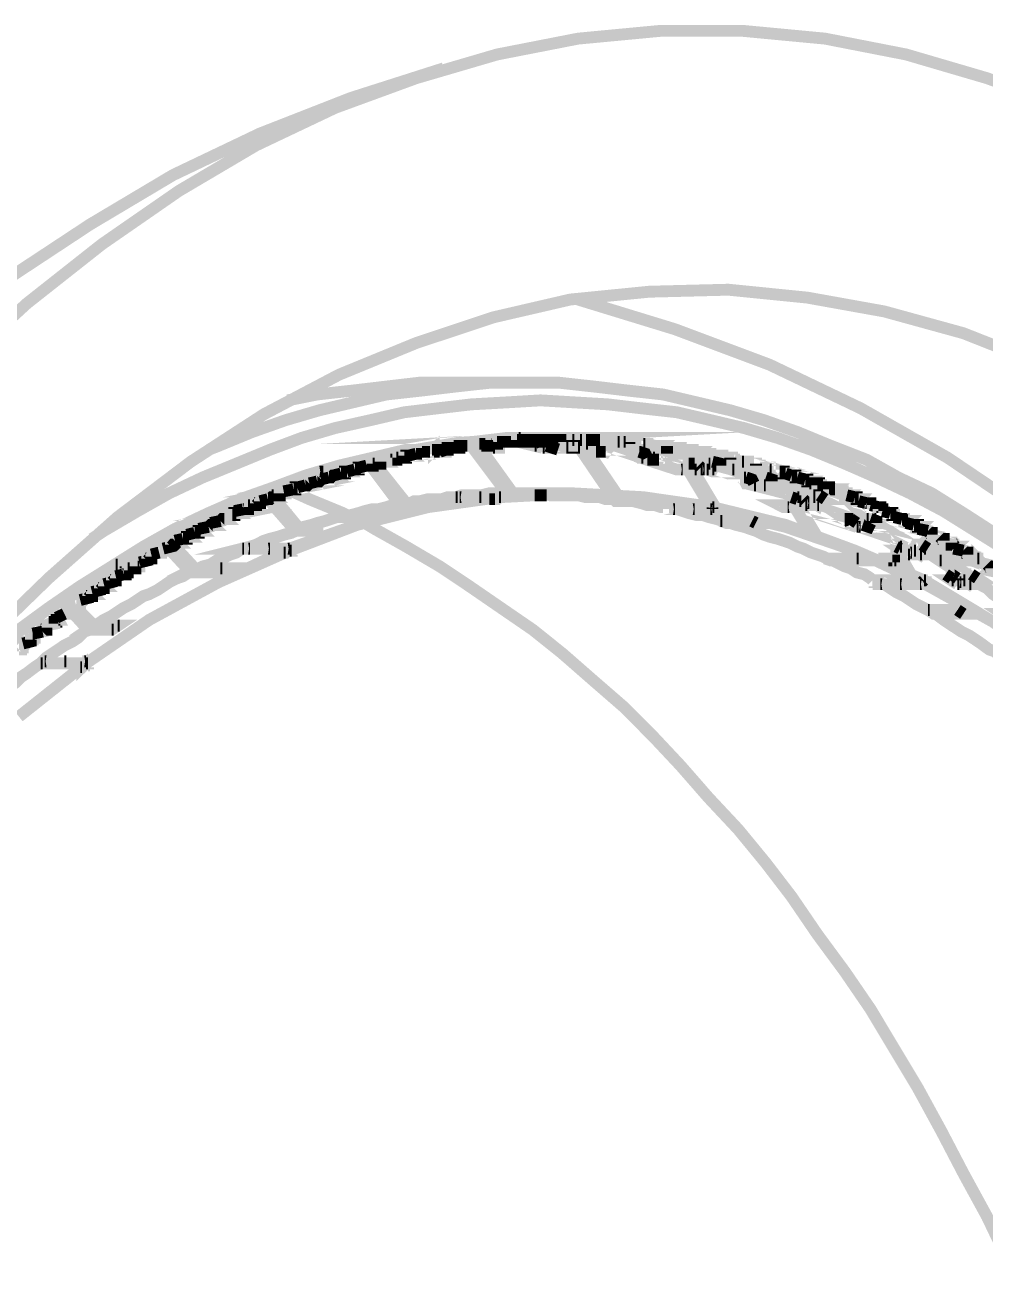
# Model space of a CAD drawing. Extents: x 0.1 to 11.6, y 0.3 to 16.2.
# Drawn here: x 5.265 to 6.075, y 7.002 to 8.05 of the extents above; entities that cross this region are included whole.
import ezdxf

# ---------------------------------------------------------------- set-up
doc = ezdxf.new("R2010")
doc.units = 0
doc.header["$MEASUREMENT"] = 0

msp = doc.modelspace()

# ---------------------------------------------------------------- linework, layer by layer
at = {"color": 0, "const_width": 0.01}
for points in [[(6.52669, 7.69667), (6.46669, 7.75836), (6.405, 7.81332), (6.34169, 7.86501), (6.27832, 7.90831), (6.21164, 7.94667), (6.14501, 7.97999), (6.07667, 8.00499), (6.00836, 8.02501), (5.94, 8.03836), (5.87001, 8.04497), (5.80165, 8.04497), (5.73167, 8.03836), (5.66336, 8.02501), (5.595, 8.00499), (5.52669, 7.97999), (5.46001, 7.94835), (5.39501, 7.91), (5.33003, 7.86501), (5.26665, 7.815), (5.20503, 7.75836)], [(5.61833, 8.01335), (5.53999, 7.98833), (5.46332, 7.95833), (5.38997, 7.92333), (5.31999, 7.88167), (5.25168, 7.83664), (5.18832, 7.785), (5.12831, 7.72999), (5.07335, 7.66997), (5.02165, 7.60667), (4.97499, 7.53999), (4.935, 7.46832), (4.89833, 7.39501)], [(6.53668, 7.41667), (6.48167, 7.48335), (6.42665, 7.54497), (6.36833, 7.60167), (6.30832, 7.65169), (6.24669, 7.69499), (6.185, 7.73335), (6.12001, 7.76497), (6.05664, 7.78999), (5.99001, 7.80832), (5.92503, 7.81999), (5.85835, 7.82667), (5.79167, 7.82497), (5.72499, 7.81836), (5.66, 7.80333), (5.595, 7.78168), (5.53, 7.75499), (5.46669, 7.72168), (5.405, 7.68164), (5.34332, 7.63499), (5.285, 7.58333), (5.22667, 7.52669)], [(6.51833, 7.10167), (6.48503, 7.18001), (6.44835, 7.25667), (6.405, 7.33003), (6.35667, 7.40001), (6.30165, 7.465), (6.24333, 7.52669), (6.18164, 7.58501), (6.11501, 7.63667), (6.04335, 7.685), (5.97, 7.72667), (5.89333, 7.76335), (5.81332, 7.79335), (5.73167, 7.81836)], [(6.08501, 7.62001), (6.05664, 7.63835), (6.03, 7.655), (6.00168, 7.66835), (5.97499, 7.68332), (5.94499, 7.69499), (5.91667, 7.70665), (5.88835, 7.71669), (5.86003, 7.72499), (5.83165, 7.73167), (5.80333, 7.73833), (5.77333, 7.74164), (5.74501, 7.74501), (5.715, 7.74832), (5.68668, 7.74832), (5.65831, 7.74832), (5.62831, 7.74501), (5.59999, 7.74164), (5.56999, 7.73833), (5.54167, 7.73167), (5.51335, 7.72499), (5.48503, 7.71669), (5.45665, 7.70665), (5.42833, 7.69499), (5.41997, 7.69168)], [(5.68668, 7.74832), (5.62831, 7.74832), (5.59831, 7.74832), (5.56999, 7.74501), (5.54167, 7.74164), (5.51167, 7.73833), (5.48665, 7.73335)], [(6.09332, 7.60667), (6.06668, 7.62332), (6.03999, 7.63997), (6.01167, 7.655), (5.98335, 7.66835), (5.95665, 7.68001), (5.92833, 7.69168), (5.90001, 7.70167), (5.87169, 7.71001), (5.84332, 7.71669), (5.815, 7.72331), (5.785, 7.72667), (5.75667, 7.72999), (5.72835, 7.73167), (5.69997, 7.73335), (5.67165, 7.73167), (5.64165, 7.72999), (5.61333, 7.72667), (5.58501, 7.72331), (5.55664, 7.71669), (5.52669, 7.71001), (5.49832, 7.70167), (5.47168, 7.69168), (5.44336, 7.68001), (5.41499, 7.66835), (5.38667, 7.655), (5.36003, 7.63997), (5.33165, 7.62332), (5.32167, 7.61664)], [(5.74501, 7.69997), (5.72835, 7.70167), (5.69997, 7.70167), (5.67165, 7.70167), (5.64333, 7.69835), (5.61501, 7.69667), (5.58664, 7.69168), (5.55832, 7.685), (5.53, 7.67833), (5.50168, 7.66997), (5.47499, 7.66), (5.44667, 7.65001), (5.41997, 7.63835), (5.39165, 7.625), (5.36501, 7.61003), (5.33832, 7.59332), (5.31168, 7.57667), (5.285, 7.55832), (5.25999, 7.53999), (5.23335, 7.52001), (5.20833, 7.49669), (5.18332, 7.47499), (5.17665, 7.46832)], [(5.51497, 7.67333), (5.57497, 7.68832), (5.63499, 7.69835), (5.69499, 7.70167), (5.68164, 7.70167), (5.67665, 7.70167), (5.66997, 7.70167)], [(5.69997, 7.70167), (5.68668, 7.70167), (5.68164, 7.70167), (5.69499, 7.70167), (5.69499, 7.69997), (5.71332, 7.69997), (5.715, 7.69997), (5.71669, 7.69997), (5.72331, 7.69997)], [(5.68164, 7.70167), (5.68332, 7.70167)], [(5.71669, 7.69997), (5.715, 7.69997), (5.69997, 7.69997), (5.69499, 7.69997), (5.69499, 7.70167), (5.70167, 7.70167), (5.70665, 7.70167), (5.71332, 7.70167), (5.71832, 7.70167), (5.72499, 7.69997), (5.72999, 7.69997)], [(5.71669, 7.69997), (5.715, 7.69997), (5.71332, 7.69997), (5.69499, 7.69997), (5.63499, 7.69667), (5.57497, 7.68832), (5.51497, 7.67333), (5.45503, 7.65169), (5.39665, 7.625), (5.34169, 7.595), (5.28331, 7.55664), (5.22835, 7.51335)], [(5.60667, 7.69), (5.60835, 7.69), (5.61003, 7.69), (5.61003, 7.69168), (5.60835, 7.69), (5.60667, 7.69), (5.59831, 7.69), (5.59999, 7.68832), (5.59831, 7.68832), (5.59668, 7.68832), (5.595, 7.68832), (5.58832, 7.68832), (5.59, 7.68668), (5.58832, 7.68668), (5.58664, 7.68668), (5.58501, 7.68668), (5.57667, 7.685), (5.57835, 7.685), (5.57667, 7.685), (5.57667, 7.68332), (5.57497, 7.68332), (5.56668, 7.68332), (5.56836, 7.68164), (5.56668, 7.68164), (5.565, 7.68164), (5.55664, 7.68001), (5.55832, 7.68001), (5.55664, 7.68001), (5.55664, 7.67833), (5.55501, 7.67833), (5.55333, 7.67833), (5.54665, 7.67833), (5.54665, 7.67665), (5.54497, 7.67665), (5.54497, 7.67503), (5.54335, 7.67503), (5.535, 7.67503), (5.53668, 7.67333), (5.535, 7.67333), (5.51497, 7.67333), (5.535, 7.67333), (5.53331, 7.67333), (5.53331, 7.67165), (5.53168, 7.67165), (5.52501, 7.67165), (5.52669, 7.66997), (5.52501, 7.66997), (5.52333, 7.66997), (5.52165, 7.66997), (5.52165, 7.66835), (5.51335, 7.66835), (5.51497, 7.66667), (5.51335, 7.66667), (5.51167, 7.66667), (5.51167, 7.66499), (5.50331, 7.66499), (5.50499, 7.66336), (5.50331, 7.66336), (5.50168, 7.66168), (5.49333, 7.66), (5.49501, 7.66), (5.49333, 7.66), (5.49164, 7.65831), (5.48335, 7.65668), (5.48503, 7.65668), (5.48335, 7.65668), (5.48335, 7.655), (5.48167, 7.655), (5.47999, 7.655), (5.47331, 7.65332), (5.47499, 7.65169), (5.47331, 7.65169), (5.47168, 7.65169), (5.47, 7.65001), (5.46164, 7.65001), (5.46332, 7.64833), (5.46164, 7.64665), (5.46001, 7.64665), (5.45167, 7.64501), (5.45335, 7.64333), (5.45167, 7.64333), (5.45167, 7.64165), (5.44997, 7.64165), (5.44168, 7.63997), (5.44336, 7.63835), (5.44168, 7.63835), (5.44, 7.63835), (5.44, 7.63667), (5.43832, 7.63667), (5.43164, 7.63499), (5.43332, 7.63336), (5.43164, 7.63336), (5.43001, 7.63336), (5.43001, 7.63167), (5.42165, 7.62999), (5.42333, 7.62831), (5.42165, 7.62831), (5.41997, 7.62831), (5.41997, 7.62668), (5.41168, 7.625), (5.41336, 7.62332), (5.41168, 7.62332), (5.41, 7.62332), (5.41, 7.62169), (5.40831, 7.62169), (5.40169, 7.62001), (5.40332, 7.61833), (5.40169, 7.61833), (5.40001, 7.61833), (5.40001, 7.61664), (5.39833, 7.61664), (5.39165, 7.61501), (5.39333, 7.61333), (5.39165, 7.61333), (5.39165, 7.61165), (5.38997, 7.61165), (5.38835, 7.61165), (5.38167, 7.61003), (5.38167, 7.60835), (5.38167, 7.60667), (5.37999, 7.60667), (5.37999, 7.60499), (5.37831, 7.60499), (5.37001, 7.60335), (5.37169, 7.60167), (5.37001, 7.59999), (5.36833, 7.59999), (5.36165, 7.59831), (5.36165, 7.595), (5.36003, 7.595), (5.36003, 7.59332), (5.35835, 7.59332), (5.35835, 7.59169)], [(5.59999, 7.69), (5.60667, 7.69)], [(5.61501, 7.69168), (5.61003, 7.69168), (5.60835, 7.69168), (5.61664, 7.69168), (5.61003, 7.69168)], [(5.61003, 7.69), (5.61501, 7.69)], [(5.64165, 7.69499), (5.64833, 7.69667), (5.63997, 7.69667), (5.64165, 7.69499), (5.67165, 7.655)], [(5.61333, 7.69168), (5.61501, 7.69168)], [(5.61501, 7.69), (5.62001, 7.69168), (5.62169, 7.69336)], [(5.61501, 7.69168), (5.61501, 7.69), (5.62001, 7.69), (5.62001, 7.69168)], [(5.61501, 7.69168), (5.61664, 7.69168)], [(5.63835, 7.69499), (5.63997, 7.69499), (5.64165, 7.69499), (5.63997, 7.69499), (5.63835, 7.69499), (5.63667, 7.69499), (5.62999, 7.69499), (5.63167, 7.69499), (5.62999, 7.69499), (5.62999, 7.69336), (5.62831, 7.69336), (5.62668, 7.69336), (5.62001, 7.69336), (5.62169, 7.69336), (5.62001, 7.69336), (5.61833, 7.69168), (5.61664, 7.69168)], [(5.62668, 7.69336), (5.62169, 7.69336), (5.62169, 7.69168), (5.62001, 7.69168), (5.61833, 7.69168), (5.61664, 7.69168)], [(5.62001, 7.69336), (5.62169, 7.69336)], [(5.71164, 7.69997), (5.71332, 7.69997), (5.71164, 7.69997), (5.70503, 7.69997), (5.70335, 7.69997), (5.70167, 7.69997), (5.69336, 7.69997), (5.69499, 7.69997), (5.69336, 7.69997), (5.69168, 7.69997), (5.69, 7.69997), (5.68332, 7.69997), (5.685, 7.69997), (5.68332, 7.69997), (5.68164, 7.69997), (5.68001, 7.69997), (5.67165, 7.69835), (5.67333, 7.69835), (5.67165, 7.69835), (5.66997, 7.69835), (5.66168, 7.69835), (5.66336, 7.69835), (5.66168, 7.69835), (5.66, 7.69835), (5.65831, 7.69835), (5.65169, 7.69667), (5.65001, 7.69667), (5.64833, 7.69667)], [(5.63667, 7.69499), (5.63835, 7.69499), (5.63167, 7.69499), (5.63167, 7.69336), (5.62999, 7.69336), (5.62831, 7.69336), (5.62668, 7.69336)], [(5.69168, 7.655), (5.67165, 7.655), (5.64165, 7.69499)], [(5.67165, 7.655), (5.67665, 7.655), (5.64665, 7.69667)], [(5.65169, 7.69667), (5.65001, 7.69667), (5.64833, 7.69667)], [(5.65001, 7.69667), (5.65001, 7.69336), (5.66, 7.69336), (5.66499, 7.69499), (5.66667, 7.69835)], [(5.66, 7.69667), (5.66, 7.69499), (5.65001, 7.69499), (5.65001, 7.69667)], [(5.65001, 7.69499), (5.65668, 7.69499), (5.66, 7.69499)], [(5.65169, 7.69667), (5.65831, 7.69667), (5.65831, 7.69835)], [(5.65668, 7.69499), (5.655, 7.69667)], [(5.66168, 7.69667), (5.66, 7.69336), (5.66499, 7.69336), (5.66499, 7.69499)], [(5.66336, 7.69835), (5.66336, 7.69667), (5.66168, 7.69667), (5.66, 7.69667), (5.65831, 7.69667)], [(5.70167, 7.69336), (5.71001, 7.69336), (5.70503, 7.69499), (5.69499, 7.69499), (5.70167, 7.69336), (5.69499, 7.69499), (5.69336, 7.69835), (5.69, 7.69835), (5.69, 7.69997)], [(5.66, 7.69336), (5.66168, 7.69336)], [(5.66336, 7.69835), (5.66997, 7.69835)], [(5.67333, 7.69835), (5.67165, 7.69835), (5.66997, 7.69835)], [(5.67333, 7.69835), (5.68001, 7.69835), (5.68001, 7.69997)], [(5.69, 7.69997), (5.685, 7.69997), (5.685, 7.69835), (5.68332, 7.69835), (5.68164, 7.69835), (5.68001, 7.69835)], [(5.69499, 7.69997), (5.69336, 7.69997), (5.69168, 7.69997), (5.69, 7.69997)], [(5.69, 7.69835), (5.69336, 7.69835)], [(5.75999, 7.65332), (5.73167, 7.69499), (5.71832, 7.69499), (5.72331, 7.69336), (5.73167, 7.69336)], [(5.69336, 7.69835), (5.69997, 7.69835), (5.69997, 7.69997), (5.69835, 7.69997), (5.69499, 7.69997)], [(5.70665, 7.69835), (5.71164, 7.69835), (5.71164, 7.69997), (5.70665, 7.69997), (5.70665, 7.69835), (5.70503, 7.69499), (5.69667, 7.69499), (5.69336, 7.69835), (5.69336, 7.69997)], [(5.69336, 7.69835), (5.69499, 7.69835)], [(5.69336, 7.69835), (5.69499, 7.69835)], [(5.69499, 7.69997), (5.69667, 7.69997)], [(5.69499, 7.69997), (5.70167, 7.69997)], [(5.69499, 7.69499), (5.69667, 7.69499)], [(5.70167, 7.69499), (5.69997, 7.69835)], [(5.70503, 7.69997), (5.70335, 7.69997), (5.70167, 7.69997)], [(5.70167, 7.69336), (5.70335, 7.69336)], [(5.70665, 7.69997), (5.70335, 7.69997)], [(5.75499, 7.69), (5.75, 7.69168), (5.74001, 7.69168), (5.74669, 7.69), (5.74001, 7.69168), (5.73833, 7.69499), (5.73833, 7.69667), (5.73503, 7.69667)], [(5.70503, 7.69997), (5.71164, 7.69997)], [(5.70503, 7.69499), (5.70665, 7.69835), (5.71332, 7.69835), (5.71669, 7.69835), (5.71164, 7.69835)], [(5.70503, 7.69499), (5.71001, 7.69336), (5.71164, 7.69835)], [(5.70665, 7.69835), (5.71164, 7.69835), (5.71332, 7.69835)], [(5.71001, 7.69336), (5.71164, 7.69336)], [(5.71164, 7.69997), (5.71669, 7.69997), (5.71669, 7.69835)], [(5.71332, 7.69997), (5.715, 7.69997)], [(5.73833, 7.69997), (5.73665, 7.69997), (5.73503, 7.69997), (5.73335, 7.69997), (5.72667, 7.69997), (5.72499, 7.69997), (5.72331, 7.69997), (5.715, 7.69997)], [(5.75168, 7.69667), (5.74832, 7.69667), (5.74164, 7.69667), (5.73665, 7.69835), (5.72999, 7.69835), (5.72331, 7.69835), (5.71832, 7.69835), (5.71669, 7.69997)], [(5.71832, 7.69499), (5.73167, 7.69499), (5.75999, 7.65332)], [(5.74501, 7.69499), (5.74501, 7.69667), (5.74333, 7.69667), (5.73833, 7.69667), (5.73503, 7.69667), (5.73833, 7.69499)], [(5.74333, 7.69997), (5.73665, 7.69997), (5.73833, 7.69997), (5.73665, 7.69997), (5.73503, 7.69997), (5.73335, 7.69997), (5.72499, 7.69997), (5.72667, 7.69997), (5.72499, 7.69997), (5.72331, 7.69997)], [(5.72667, 7.69997), (5.72835, 7.69997)], [(5.73167, 7.69499), (5.73665, 7.69499), (5.76497, 7.65332)], [(5.79665, 7.69499), (5.78836, 7.69499), (5.78999, 7.69499), (5.78999, 7.69667), (5.78836, 7.69667), (5.78668, 7.69667), (5.77832, 7.69667), (5.78, 7.69667), (5.77832, 7.69667), (5.77669, 7.69667), (5.77501, 7.69667), (5.76833, 7.69835), (5.77001, 7.69835), (5.76833, 7.69835), (5.76665, 7.69835), (5.76497, 7.69835), (5.75836, 7.69835), (5.75836, 7.69997), (5.75667, 7.69997), (5.75499, 7.69997), (5.74832, 7.69997), (5.74669, 7.69997), (5.74501, 7.69997), (5.74333, 7.69997)], [(5.73335, 7.69997), (5.73503, 7.69997)], [(5.75667, 7.69667), (5.76167, 7.69499), (5.75836, 7.69499)], [(5.75, 7.69997), (5.74832, 7.69997), (5.74669, 7.69997), (5.74501, 7.69997), (5.74333, 7.69997), (5.73833, 7.69997)], [(5.75331, 7.69667), (5.75667, 7.69667), (5.75331, 7.69667), (5.75168, 7.69667), (5.75, 7.69168), (5.74001, 7.69168), (5.73833, 7.69667)], [(5.73833, 7.69667), (5.74501, 7.69499), (5.74669, 7.69168)], [(5.73833, 7.69667), (5.74001, 7.69667)], [(5.74832, 7.69997), (5.74669, 7.69835), (5.75499, 7.69835)], [(5.74669, 7.69), (5.75499, 7.69)], [(5.74669, 7.69), (5.74832, 7.69)], [(5.75, 7.69168), (5.75168, 7.69499), (5.75168, 7.69667), (5.75331, 7.69667), (5.75836, 7.69499)], [(5.75, 7.69168), (5.75499, 7.69), (5.75836, 7.69499), (5.75168, 7.69499)], [(5.78836, 7.68832), (5.78836, 7.69), (5.78331, 7.69), (5.78, 7.69), (5.77832, 7.69), (5.78331, 7.68832)], [(5.78, 7.69667), (5.78, 7.69835), (5.77832, 7.69835), (5.77669, 7.69835), (5.77501, 7.69835), (5.77001, 7.69835), (5.76833, 7.69835), (5.76665, 7.69835), (5.76497, 7.69835), (5.75836, 7.69835), (5.75667, 7.69835), (5.75499, 7.69835), (5.75499, 7.69997)], [(5.75667, 7.69667), (5.76167, 7.69667), (5.76167, 7.69499), (5.76665, 7.69499), (5.77165, 7.69336), (5.77832, 7.69336), (5.78331, 7.69168), (5.78999, 7.69168), (5.79665, 7.69)], [(5.80165, 7.68832), (5.80333, 7.68832), (5.79665, 7.69), (5.79497, 7.685), (5.785, 7.685), (5.78999, 7.68332), (5.785, 7.685), (5.78331, 7.69), (5.77832, 7.69)], [(5.87332, 7.66336), (5.87999, 7.66168), (5.875, 7.66336), (5.88336, 7.66336), (5.88835, 7.66168), (5.87999, 7.66168)], [(5.76497, 7.69835), (5.76665, 7.69835)], [(5.80003, 7.685), (5.80003, 7.68332), (5.79497, 7.685), (5.80003, 7.685), (5.80165, 7.68832), (5.79665, 7.69)], [(5.77001, 7.69835), (5.77165, 7.69835)], [(5.77501, 7.69667), (5.77501, 7.69835)], [(5.78999, 7.69499), (5.78999, 7.69667), (5.78836, 7.69667), (5.78668, 7.69667), (5.78, 7.69667)], [(5.80165, 7.69), (5.80664, 7.68832), (5.80333, 7.68832)], [(5.79665, 7.69), (5.80165, 7.69), (5.79665, 7.69), (5.79497, 7.685), (5.785, 7.685), (5.78331, 7.69)], [(5.78331, 7.69), (5.78836, 7.68832), (5.78999, 7.685)], [(5.78331, 7.69), (5.785, 7.69)], [(5.78668, 7.69667), (5.78836, 7.69667)], [(5.80664, 7.69336), (5.80003, 7.69336), (5.80165, 7.69499), (5.80003, 7.69499), (5.79833, 7.69499), (5.79665, 7.69499), (5.78999, 7.69667)], [(5.81836, 7.69168), (5.81, 7.69168), (5.81168, 7.69336), (5.81, 7.69336), (5.80832, 7.69336), (5.80664, 7.69499), (5.80165, 7.69499), (5.80003, 7.69499), (5.79833, 7.69499), (5.79665, 7.69499)], [(5.80165, 7.69), (5.80664, 7.69), (5.80664, 7.68832)], [(5.82835, 7.69), (5.81999, 7.69), (5.82167, 7.69168), (5.81999, 7.69168), (5.81836, 7.69168), (5.81836, 7.69336), (5.81168, 7.69336), (5.81, 7.69336), (5.80832, 7.69336), (5.80664, 7.69336), (5.80664, 7.69499)], [(5.83832, 7.68832), (5.83165, 7.68832), (5.83333, 7.69), (5.83165, 7.69), (5.83003, 7.69), (5.82835, 7.69), (5.82835, 7.69168), (5.82167, 7.69168), (5.81999, 7.69168), (5.81836, 7.69168), (5.81836, 7.69336)], [(5.84999, 7.68668), (5.84169, 7.68668), (5.84332, 7.68668), (5.84332, 7.68832), (5.84169, 7.68832), (5.84, 7.68832), (5.83333, 7.69), (5.83165, 7.69), (5.83003, 7.69), (5.82835, 7.69), (5.82835, 7.69168)], [(5.55832, 7.68001), (5.55832, 7.67833), (5.55664, 7.67833), (5.55501, 7.67833), (5.55333, 7.67833)], [(5.55832, 7.68001), (5.565, 7.68001), (5.565, 7.68164)], [(5.60167, 7.64665), (5.58165, 7.64665), (5.58664, 7.64665), (5.56, 7.68001)], [(5.57497, 7.68332), (5.56836, 7.68164), (5.56668, 7.68164), (5.565, 7.68001)], [(5.57835, 7.685), (5.57835, 7.68332), (5.57667, 7.68332), (5.57497, 7.68332)], [(5.57835, 7.685), (5.58501, 7.685), (5.58501, 7.68668)], [(5.59, 7.68668), (5.58832, 7.68668), (5.58664, 7.68668), (5.58664, 7.685), (5.58501, 7.685)], [(5.58832, 7.68668), (5.595, 7.68832)], [(5.59999, 7.68832), (5.59831, 7.68832), (5.59668, 7.68832), (5.595, 7.68832)], [(5.785, 7.685), (5.78668, 7.685)], [(5.78999, 7.68332), (5.80003, 7.68332)], [(5.78999, 7.68332), (5.79167, 7.68332)], [(5.79497, 7.685), (5.79665, 7.685)], [(5.84169, 7.68001), (5.83832, 7.68164), (5.83165, 7.68332), (5.82667, 7.685), (5.81999, 7.685), (5.81332, 7.68668), (5.80832, 7.68832), (5.80501, 7.68832)], [(5.89165, 7.67503), (5.88336, 7.67665), (5.88499, 7.67665), (5.88499, 7.67833), (5.88336, 7.67833), (5.88167, 7.67833), (5.87332, 7.68001), (5.875, 7.68001), (5.87332, 7.68001), (5.87169, 7.68001), (5.87169, 7.68164), (5.87001, 7.68164), (5.86333, 7.68164), (5.86333, 7.68332), (5.86165, 7.68332), (5.86003, 7.68332), (5.85167, 7.685), (5.85335, 7.685), (5.85335, 7.68668), (5.85167, 7.68668), (5.84999, 7.68668), (5.84332, 7.68668), (5.84169, 7.68832), (5.84, 7.68832), (5.83832, 7.68832), (5.84, 7.68832)], [(5.92665, 7.64833), (5.92833, 7.64833), (5.93001, 7.65169), (5.935, 7.65169), (5.94, 7.65001), (5.93668, 7.65001), (5.935, 7.65001), (5.93001, 7.65169), (5.93668, 7.65001)], [(5.83501, 7.67503), (5.83003, 7.67503), (5.82835, 7.68001), (5.82497, 7.68001), (5.82497, 7.68164), (5.82835, 7.68164), (5.82835, 7.68001), (5.83333, 7.67833), (5.83333, 7.68001), (5.82835, 7.68164)], [(5.82497, 7.68001), (5.82835, 7.68001)], [(5.845, 7.68001), (5.845, 7.68164), (5.84169, 7.68164), (5.84169, 7.68001), (5.84, 7.67665), (5.83003, 7.67665), (5.82835, 7.68001)], [(5.82835, 7.68001), (5.83003, 7.68001)], [(5.84169, 7.68001), (5.84332, 7.68001)], [(5.845, 7.68164), (5.85167, 7.68001), (5.85167, 7.67833)], [(5.86333, 7.68332), (5.86165, 7.68332), (5.86165, 7.685), (5.86003, 7.685), (5.85335, 7.685), (5.85167, 7.685), (5.84999, 7.685), (5.84999, 7.68668)], [(5.86003, 7.68332), (5.86003, 7.685)], [(5.875, 7.68001), (5.875, 7.68164), (5.87332, 7.68164), (5.87169, 7.68164), (5.87001, 7.68164), (5.86333, 7.68332)], [(5.87001, 7.68164), (5.87169, 7.68164)], [(5.88499, 7.67665), (5.88499, 7.67833), (5.88336, 7.67833), (5.88167, 7.67833), (5.88167, 7.68001), (5.87332, 7.68001)], [(5.88167, 7.67833), (5.88167, 7.68001)], [(5.19835, 7.46832), (5.19667, 7.46832), (5.19667, 7.46669), (5.17665, 7.46669), (5.22835, 7.51335), (5.28331, 7.55664), (5.34169, 7.595), (5.39665, 7.62668), (5.45503, 7.65169), (5.51497, 7.67333)], [(5.51497, 7.67333), (5.51665, 7.67333)], [(5.52669, 7.66997), (5.52501, 7.66997), (5.52333, 7.66835), (5.52165, 7.66835)], [(5.52501, 7.66997), (5.53168, 7.67165)], [(5.53668, 7.67333), (5.535, 7.67333), (5.535, 7.67165), (5.535, 7.67333), (5.535, 7.67165), (5.53331, 7.67165), (5.53168, 7.67165)], [(5.535, 7.67165), (5.53668, 7.67165)], [(5.53668, 7.67333), (5.54335, 7.67503)], [(5.54665, 7.67665), (5.54833, 7.67665), (5.54665, 7.67665), (5.54665, 7.67503), (5.54497, 7.67503), (5.54335, 7.67503)], [(5.54665, 7.67665), (5.55333, 7.67833)], [(5.60667, 7.64665), (5.60167, 7.64665), (5.58165, 7.64665), (5.55664, 7.67833)], [(5.55664, 7.67833), (5.58165, 7.64501)], [(5.845, 7.64333), (5.82335, 7.67665), (5.81, 7.67665), (5.815, 7.67503), (5.82497, 7.67503)], [(5.81, 7.67665), (5.82335, 7.67665), (5.84332, 7.64333)], [(5.82335, 7.67665), (5.82835, 7.67503), (5.84831, 7.64165)], [(5.88499, 7.66835), (5.87999, 7.66997), (5.87332, 7.67165), (5.86833, 7.67333), (5.86165, 7.67503), (5.89333, 7.67503), (5.89501, 7.67503), (5.89665, 7.67503), (5.89501, 7.67503), (5.89333, 7.67503), (5.89165, 7.67503), (5.89165, 7.67665)], [(5.83003, 7.67503), (5.83165, 7.67503)], [(5.83501, 7.67665), (5.83333, 7.67833)], [(5.83501, 7.67503), (5.83664, 7.67503)], [(5.84, 7.67503), (5.84169, 7.67503)], [(5.845, 7.67503), (5.84668, 7.67503)], [(5.84668, 7.67833), (5.84831, 7.67833)], [(5.84831, 7.67833), (5.84999, 7.67833), (5.85499, 7.67665), (5.86165, 7.67503), (5.89333, 7.67503), (5.89333, 7.67665), (5.89165, 7.67665), (5.88499, 7.67665)], [(5.86165, 7.67503), (5.86333, 7.67503)], [(5.88336, 7.66336), (5.88667, 7.66667), (5.88667, 7.66835), (5.89165, 7.66499), (5.89665, 7.66336), (5.90332, 7.66168), (5.91, 7.66), (5.91499, 7.65831), (5.91997, 7.655), (5.92665, 7.65332), (5.93001, 7.65169)], [(5.89665, 7.67503), (5.89501, 7.67333), (5.90169, 7.67333)], [(5.89333, 7.67503), (5.89501, 7.67503)], [(6.02165, 7.60667), (6.02501, 7.60499), (6.03, 7.60335), (6.03668, 7.59831), (6.06836, 7.59831), (6.06836, 7.59999), (6.06668, 7.59999), (6.05832, 7.60167), (6.06, 7.60335), (6.06, 7.60499), (6.05832, 7.60499), (6.05664, 7.60499), (6.05664, 7.60667), (6.04833, 7.60835), (6.05003, 7.61003), (6.04833, 7.61003), (6.04833, 7.61165), (6.04665, 7.61165), (6.03836, 7.61333), (6.03999, 7.61501), (6.03836, 7.61664), (6.03668, 7.61664), (6.02832, 7.61833), (6.03, 7.62001), (6.03, 7.62169), (6.02832, 7.62169), (6.02669, 7.62169), (6.02669, 7.62332), (6.01833, 7.625), (6.02001, 7.62668), (6.01833, 7.62668), (6.01665, 7.62668), (6.01665, 7.62831), (6.01497, 7.62831), (6.00836, 7.62999), (6.00999, 7.63167), (6.00836, 7.63167), (6.00667, 7.63167), (6.00667, 7.63336), (6.00499, 7.63336), (5.99832, 7.63499), (5.99832, 7.63667), (5.99669, 7.63667), (5.99501, 7.63835), (5.98665, 7.63835), (5.98833, 7.63997), (5.98833, 7.64165), (5.98665, 7.64165), (5.98503, 7.64165), (5.97835, 7.64333), (5.97835, 7.64501), (5.97667, 7.64665), (5.97499, 7.64665), (5.96669, 7.64833), (5.96832, 7.65001), (5.96669, 7.65001), (5.965, 7.65001), (5.965, 7.65169), (5.95665, 7.65169), (5.95833, 7.65332), (5.95665, 7.65332), (5.95665, 7.655), (5.95503, 7.655), (5.94667, 7.65668), (5.94835, 7.65831), (5.94667, 7.65831), (5.94499, 7.65831), (5.94336, 7.65831), (5.93668, 7.66), (5.93668, 7.66168), (5.935, 7.66168), (5.93332, 7.66168), (5.92503, 7.66336), (5.92665, 7.66499), (5.92503, 7.66499), (5.92333, 7.66499), (5.92333, 7.66667), (5.91499, 7.66667), (5.91667, 7.66835), (5.91499, 7.66835), (5.91336, 7.66835), (5.91336, 7.66997), (5.91168, 7.66997), (5.905, 7.66997), (5.90668, 7.67165), (5.905, 7.67165), (5.90332, 7.67165), (5.90169, 7.67333), (5.89501, 7.67333)], [(5.90169, 7.67333), (5.90332, 7.67333), (5.905, 7.67333), (5.905, 7.67165), (5.90668, 7.67165)], [(5.91168, 7.66997), (5.90668, 7.67165)], [(5.91168, 7.66997), (5.91336, 7.66997), (5.91499, 7.66997), (5.91499, 7.66835), (5.91667, 7.66835)], [(5.48335, 7.65668), (5.49164, 7.65831)], [(5.53668, 7.63667), (5.53331, 7.63835), (5.50499, 7.65001), (5.48665, 7.65831)], [(5.49501, 7.66), (5.49333, 7.66), (5.49333, 7.65831), (5.49164, 7.65831)], [(5.49501, 7.66), (5.50168, 7.66168)], [(5.50499, 7.66336), (5.50331, 7.66168), (5.50168, 7.66168)], [(5.50499, 7.66336), (5.51167, 7.66499)], [(5.51497, 7.66667), (5.51335, 7.66499), (5.51167, 7.66499)], [(5.51497, 7.66667), (5.52165, 7.66835)], [(5.87831, 7.66667), (5.87169, 7.66835), (5.86833, 7.66835), (5.87332, 7.66667)], [(5.86833, 7.66835), (5.87169, 7.66835), (5.87169, 7.66667), (5.87332, 7.66336), (5.875, 7.66336)], [(5.88667, 7.66835), (5.88997, 7.66835), (5.88667, 7.66835), (5.88336, 7.66336), (5.875, 7.66336), (5.87332, 7.66835), (5.87169, 7.66835)], [(5.87169, 7.66835), (5.87332, 7.66835)], [(5.87332, 7.66835), (5.87831, 7.66667), (5.87999, 7.66336)], [(5.87999, 7.66168), (5.88167, 7.66168)], [(5.88336, 7.66336), (5.88835, 7.66168), (5.89165, 7.66499), (5.88667, 7.66667)], [(5.88997, 7.66835), (5.89501, 7.66499), (5.89165, 7.66499)], [(5.88835, 7.66168), (5.88997, 7.66168)], [(5.88997, 7.66835), (5.89501, 7.66667), (5.89501, 7.66499)], [(5.91667, 7.65169), (5.92165, 7.65001), (5.91667, 7.65332)], [(5.92333, 7.66667), (5.91667, 7.66835)], [(5.92333, 7.66667), (5.92503, 7.66667), (5.92503, 7.66499), (5.92665, 7.66499)], [(5.93332, 7.66168), (5.93332, 7.66336), (5.92665, 7.66336)], [(5.93332, 7.66336), (5.935, 7.66336), (5.935, 7.66168), (5.93668, 7.66168), (5.93832, 7.66168), (5.93668, 7.66168)], [(5.94336, 7.65831), (5.94336, 7.66), (5.93668, 7.66)], [(5.97168, 7.62831), (5.97499, 7.63336), (5.97835, 7.63336), (5.98335, 7.62999), (5.97999, 7.62999), (5.97835, 7.62999), (5.97499, 7.63336), (5.97999, 7.62999)], [(5.94336, 7.66), (5.94499, 7.66), (5.94667, 7.65831), (5.94835, 7.65831)], [(6.08165, 7.54665), (6.02333, 7.58165), (5.965, 7.60667), (5.90668, 7.62831), (5.845, 7.64333), (5.78668, 7.65169), (5.72667, 7.655), (5.66499, 7.65169), (5.60499, 7.64333), (5.54497, 7.62831), (5.48833, 7.60835), (5.42833, 7.58003), (5.37001, 7.54833), (5.31668, 7.51167), (5.25999, 7.46669)], [(6.52333, 7.02333), (6.47999, 7.10167), (6.43832, 7.17165), (6.39333, 7.24001), (6.345, 7.30664), (6.29665, 7.36333), (6.24501, 7.41667), (6.19, 7.46669), (6.13667, 7.50836), (6.08165, 7.54665), (6.02165, 7.58003), (5.965, 7.60667), (5.90668, 7.62668), (5.845, 7.64165), (5.78668, 7.65169), (5.72667, 7.655), (5.66499, 7.65169), (5.60499, 7.64333), (5.54497, 7.62831), (5.48833, 7.60667), (5.42833, 7.58003), (5.37001, 7.54833), (5.31668, 7.51167)], [(5.46332, 7.64833), (5.46332, 7.64665), (5.46164, 7.64665), (5.46001, 7.64501)], [(5.46332, 7.64833), (5.47, 7.65001)], [(5.47499, 7.65169), (5.47331, 7.65169), (5.47168, 7.65001), (5.47, 7.65001)], [(5.47, 7.65001), (5.49333, 7.62332)], [(5.51665, 7.625), (5.51167, 7.625), (5.51167, 7.62332), (5.49333, 7.62332), (5.47168, 7.65001)], [(5.47331, 7.65332), (5.47999, 7.65332), (5.47999, 7.655)], [(5.51167, 7.625), (5.49333, 7.625), (5.49669, 7.625), (5.47331, 7.65332)], [(5.48503, 7.65668), (5.48503, 7.655), (5.48335, 7.655), (5.48167, 7.655), (5.47999, 7.65332)], [(5.59, 7.64665), (5.59332, 7.64833), (5.59831, 7.64833), (5.60499, 7.65001), (5.61003, 7.65001), (5.61664, 7.65001), (5.62169, 7.65169), (5.62831, 7.65169), (5.66499, 7.65169), (5.62831, 7.65169), (5.63336, 7.65332), (5.63835, 7.65332), (5.64501, 7.65332), (5.65001, 7.65332), (5.65668, 7.655), (5.66168, 7.655), (5.66835, 7.655), (5.67333, 7.655)], [(5.62831, 7.65169), (5.62999, 7.65169)], [(5.64833, 7.65169), (5.65001, 7.65169)], [(5.66168, 7.65001), (5.65668, 7.65001)], [(5.66499, 7.65169), (5.66667, 7.65169)], [(5.72499, 7.655), (5.69667, 7.655), (5.69168, 7.655), (5.67165, 7.655)], [(5.69667, 7.655), (5.67665, 7.655)], [(5.69499, 7.65332), (5.69835, 7.65332), (5.70335, 7.65332)], [(5.69835, 7.65332), (5.69997, 7.65332)], [(5.70335, 7.65332), (5.70503, 7.65332)], [(5.76497, 7.65001), (5.76167, 7.65001), (5.75499, 7.65001), (5.75, 7.65169), (5.74333, 7.65169), (5.73833, 7.65169), (5.73167, 7.65332), (5.72667, 7.65332), (5.72, 7.65332), (5.715, 7.65332), (5.70833, 7.65332), (5.70503, 7.655)], [(5.76167, 7.65001), (5.76335, 7.64833), (5.78836, 7.64833), (5.78836, 7.65001), (5.76335, 7.65001)], [(5.76335, 7.64833), (5.76665, 7.64833), (5.79167, 7.64833)], [(5.80333, 7.64333), (5.80165, 7.64333), (5.79665, 7.64501), (5.78999, 7.64501), (5.785, 7.64665), (5.77832, 7.64833), (5.77333, 7.64833), (5.77165, 7.64833)], [(5.78836, 7.65001), (5.79167, 7.64833), (5.78836, 7.64833)], [(5.92333, 7.64501), (5.93332, 7.64501), (5.92665, 7.64833), (5.91835, 7.64833), (5.92333, 7.64501), (5.91835, 7.64833), (5.91667, 7.65169), (5.91168, 7.65169), (5.91168, 7.65332), (5.91667, 7.65332), (5.91667, 7.65169), (5.91835, 7.64833), (5.92665, 7.64833), (5.93001, 7.65169), (5.93001, 7.65332), (5.935, 7.65332), (5.935, 7.65169)], [(5.91168, 7.65169), (5.91667, 7.65001)], [(5.91667, 7.65169), (5.91835, 7.65169)], [(5.91667, 7.65169), (5.91835, 7.65169)], [(5.91835, 7.64833), (5.91997, 7.64833)], [(5.92333, 7.64833), (5.92165, 7.65001)], [(5.92833, 7.64833), (5.93332, 7.64501), (5.935, 7.65001), (5.93832, 7.64833), (5.94336, 7.64665), (5.94997, 7.64333), (5.95665, 7.64165), (5.96164, 7.63835), (5.96832, 7.63667), (5.97331, 7.63336)], [(5.93001, 7.65169), (5.93164, 7.65169)], [(5.935, 7.65332), (5.94, 7.65001)], [(5.95503, 7.655), (5.95503, 7.65668), (5.94667, 7.65668)], [(5.95503, 7.65668), (5.95503, 7.655), (5.95665, 7.655), (5.95833, 7.655), (5.95833, 7.65332)], [(5.965, 7.65169), (5.95833, 7.65332)], [(5.965, 7.65169), (5.96669, 7.65169), (5.96669, 7.65001), (5.96832, 7.65001)], [(5.97499, 7.64665), (5.96832, 7.64833)], [(5.44336, 7.63835), (5.44168, 7.63835), (5.44168, 7.63667), (5.44, 7.63667)], [(5.44168, 7.63997), (5.44997, 7.64165)], [(5.44168, 7.63997), (5.44336, 7.63997)], [(5.45335, 7.64333), (5.45335, 7.64165), (5.45167, 7.64165), (5.44997, 7.64165)], [(5.45335, 7.64501), (5.46001, 7.64501), (5.46001, 7.64665)], [(5.58165, 7.64665), (5.58165, 7.64501), (5.57497, 7.64501), (5.56999, 7.64333), (5.56332, 7.64165), (5.55832, 7.64165), (5.55165, 7.63997), (5.54665, 7.63835), (5.53999, 7.63667), (5.535, 7.63499), (5.52832, 7.63499), (5.52333, 7.63336), (5.51833, 7.63167), (5.51167, 7.62999), (5.50667, 7.62831), (5.5, 7.62668), (5.49832, 7.625)], [(5.60667, 7.64665), (5.58664, 7.64665)], [(5.84169, 7.64333), (5.80333, 7.64333), (5.80333, 7.64165)], [(5.85335, 7.63167), (5.84831, 7.63336), (5.84169, 7.63499), (5.83664, 7.63667), (5.83165, 7.63667), (5.82497, 7.63835), (5.81999, 7.63997), (5.815, 7.64165)], [(5.84169, 7.64165), (5.84169, 7.64333), (5.84332, 7.64333), (5.845, 7.64333), (5.845, 7.64165), (5.84668, 7.64165), (5.84831, 7.64165), (5.84999, 7.64165)], [(5.845, 7.64333), (5.84668, 7.64333)], [(5.92833, 7.62001), (5.91336, 7.64501), (5.90169, 7.64501), (5.905, 7.64333), (5.91499, 7.64333)], [(5.90169, 7.64501), (5.91336, 7.64501), (5.92833, 7.62001)], [(6.00999, 7.60835), (6.00836, 7.60835), (6.00331, 7.61165), (6, 7.61165), (6, 7.61003), (6.00331, 7.61003), (6.00499, 7.60667), (6.00999, 7.60335), (6.00499, 7.60667), (6.01497, 7.60667), (6.01665, 7.61003), (6.01833, 7.61003), (6.02333, 7.60835), (6.01665, 7.61003)], [(5.91336, 7.64501), (5.91835, 7.64333), (5.93332, 7.61833)], [(5.92333, 7.64501), (5.92503, 7.64501)], [(5.93332, 7.64501), (5.935, 7.64501)], [(5.97499, 7.64665), (5.97667, 7.64665), (5.97835, 7.64665), (5.97835, 7.64501)], [(5.98503, 7.64165), (5.98503, 7.64333), (5.97835, 7.64501)], [(5.98503, 7.64333), (5.98665, 7.64333), (5.98665, 7.64165), (5.98833, 7.64165), (5.98833, 7.63997)], [(5.99501, 7.63835), (5.98833, 7.63997)], [(5.99501, 7.63835), (5.99669, 7.63835), (5.99669, 7.63667), (5.99832, 7.63667), (6, 7.63667), (5.99832, 7.63667)], [(5.43164, 7.63499), (5.44, 7.63667), (5.43832, 7.63667)], [(5.41168, 7.625), (5.41997, 7.62668)], [(5.42333, 7.62831), (5.42165, 7.62831), (5.41997, 7.62668)], [(5.42165, 7.62999), (5.43001, 7.63167)], [(5.43332, 7.63336), (5.43164, 7.63336), (5.43001, 7.63167)], [(6.095, 7.00667), (6.07667, 7.04497), (6.05664, 7.08165), (6.03836, 7.11664), (6.01833, 7.15332), (5.99832, 7.18668), (5.97835, 7.22), (5.95665, 7.25168), (5.93332, 7.28331), (5.91168, 7.315), (5.88997, 7.34332), (5.86664, 7.37169), (5.84169, 7.39833), (5.81836, 7.42503), (5.79497, 7.44997), (5.77001, 7.47499), (5.74501, 7.49669), (5.71832, 7.52001), (5.69336, 7.53999), (5.66667, 7.55832), (5.63997, 7.57667), (5.61501, 7.59332), (5.58664, 7.61003), (5.56, 7.625), (5.55165, 7.62999)], [(5.85167, 7.63167), (5.85335, 7.63167)], [(5.85167, 7.63167), (5.85667, 7.62999), (5.88167, 7.62999), (5.87831, 7.63167)], [(5.94168, 7.59999), (5.93832, 7.60167), (5.93332, 7.60335), (5.92833, 7.60499), (5.92165, 7.60835), (5.91667, 7.61003), (5.91, 7.61333), (5.905, 7.61501), (5.90001, 7.61664), (5.89333, 7.61833), (5.88835, 7.62001), (5.88167, 7.62332), (5.87668, 7.625), (5.87169, 7.62668), (5.86501, 7.62831), (5.86003, 7.62999), (5.85835, 7.62999)], [(5.87831, 7.63167), (5.88167, 7.62999)], [(5.96669, 7.62668), (5.97667, 7.62668), (5.97168, 7.62831), (5.96164, 7.62831), (5.96669, 7.62668), (5.96164, 7.62831)], [(5.96669, 7.62999), (5.96669, 7.63167), (5.96001, 7.63336), (5.95665, 7.63336), (5.96164, 7.62999)], [(5.95665, 7.63336), (5.96001, 7.63336), (5.96164, 7.62831)], [(5.97835, 7.63336), (5.97499, 7.63336), (5.97331, 7.63336), (5.97168, 7.62999), (5.96164, 7.62999), (5.96164, 7.63336), (5.96001, 7.63336)], [(5.96001, 7.63336), (5.96164, 7.63336)], [(5.96164, 7.63336), (5.96669, 7.62999)], [(5.96669, 7.62668), (5.96832, 7.62668)], [(5.97168, 7.62831), (5.97667, 7.62668), (5.97835, 7.62999)], [(5.97499, 7.63336), (5.97667, 7.63336)], [(5.97667, 7.62668), (5.97835, 7.62668)], [(5.97835, 7.63336), (5.98335, 7.63167), (5.98335, 7.62999)], [(6.01665, 7.61003), (6.01335, 7.61165), (6.00836, 7.61501), (6.00168, 7.61833), (5.99669, 7.62169), (5.99001, 7.625), (5.98503, 7.62668), (5.97835, 7.62999)], [(6.00499, 7.63336), (5.99832, 7.63499)], [(6.00499, 7.63336), (6.00667, 7.63336), (6.00836, 7.63167), (6.00999, 7.63167)], [(6.01497, 7.62831), (6.00836, 7.62999)], [(6.01497, 7.62831), (6.01665, 7.62831), (6.01833, 7.62831), (6.01833, 7.62668), (6.02001, 7.62668)], [(5.39165, 7.61501), (5.39833, 7.61664)], [(5.40332, 7.61833), (5.40169, 7.61833), (5.40169, 7.61664), (5.40001, 7.61664), (5.39833, 7.61664)], [(5.40169, 7.62001), (5.40831, 7.62169)], [(5.41336, 7.62332), (5.41168, 7.62332), (5.41168, 7.62169), (5.41, 7.62169), (5.40831, 7.62169)], [(5.49333, 7.625), (5.49333, 7.62332), (5.49001, 7.62169), (5.48335, 7.62001), (5.47835, 7.61833), (5.47168, 7.61664), (5.46669, 7.61501), (5.46001, 7.61165), (5.45503, 7.61003), (5.44835, 7.60835), (5.48833, 7.60835), (5.48833, 7.60667), (5.48833, 7.60835), (5.44835, 7.60835), (5.44336, 7.60499), (5.43832, 7.60335), (5.43164, 7.59999), (5.42665, 7.59831), (5.42165, 7.595), (5.41499, 7.59332), (5.41168, 7.59169)], [(5.51665, 7.625), (5.49669, 7.625)], [(6.01833, 7.61003), (6.02165, 7.61003), (6.02165, 7.61165), (6.01833, 7.61165), (6.01665, 7.61165), (6.01335, 7.60667), (6.00499, 7.60667), (6.00331, 7.61165), (6.00999, 7.60835), (6.00999, 7.60667)], [(6.02669, 7.62332), (6.01833, 7.625)], [(6.02669, 7.62332), (6.02832, 7.62169), (6.03, 7.62169), (6.03, 7.62001)], [(6.03668, 7.61664), (6.03668, 7.61833), (6.02832, 7.62001)], [(6.03668, 7.61833), (6.03836, 7.61664), (6.03999, 7.61664), (6.03999, 7.61501)], [(5.32497, 7.54335), (5.32667, 7.54497), (5.33165, 7.54833), (5.33832, 7.55165), (5.34332, 7.55501), (5.34831, 7.55832), (5.35499, 7.56168), (5.36003, 7.565), (5.36501, 7.56836), (5.37001, 7.56999), (5.37668, 7.57335), (5.38167, 7.57667), (5.38667, 7.58003), (5.39333, 7.58333), (5.39833, 7.58501), (5.40332, 7.58832), (5.405, 7.58832), (5.38499, 7.61003)], [(5.38167, 7.60835), (5.38336, 7.60667), (5.38167, 7.60667), (5.37999, 7.60499), (5.37831, 7.60499)], [(5.38167, 7.60835), (5.38835, 7.61003), (5.38835, 7.61165)], [(5.38499, 7.61003), (5.405, 7.58832)], [(5.39333, 7.61333), (5.39165, 7.61165), (5.38997, 7.61165), (5.38835, 7.61003)], [(5.42503, 7.59), (5.405, 7.59), (5.40831, 7.59169), (5.38997, 7.61165)], [(5.44835, 7.60835), (5.44997, 7.60835)], [(5.48833, 7.60667), (5.49001, 7.60667)], [(6, 7.61003), (6.00331, 7.60835)], [(6.02165, 7.61003), (6.02669, 7.60835), (6.02333, 7.60835), (6.02001, 7.60335), (6.01497, 7.60667), (6.02001, 7.60335), (6.00999, 7.60335)], [(6.00331, 7.61003), (6.00499, 7.61003)], [(6.00331, 7.61003), (6.00499, 7.61003)], [(6.01497, 7.60667), (6.01665, 7.60667)], [(6.02165, 7.61165), (6.02669, 7.60835)], [(6.02333, 7.60835), (6.02501, 7.60835)], [(6.06668, 7.60167), (6.06668, 7.59999), (6.06836, 7.59999), (6.06836, 7.59831), (6.06999, 7.59831), (6.06836, 7.59999), (6.06836, 7.59831), (6.03668, 7.59831), (6.04167, 7.595), (6.04665, 7.59169), (6.05333, 7.59), (6.05832, 7.58501)], [(6.04665, 7.61165), (6.04665, 7.61333), (6.03836, 7.61333)], [(6.04665, 7.61333), (6.04665, 7.61165), (6.04833, 7.61165), (6.05003, 7.61003)], [(6.05664, 7.60667), (6.04833, 7.60835)], [(6.05664, 7.60667), (6.05832, 7.60499), (6.06, 7.60499), (6.06, 7.60335)], [(5.36165, 7.59668), (5.36833, 7.59831), (5.36833, 7.59999)], [(5.37169, 7.60167), (5.37169, 7.59999), (5.37001, 7.59999), (5.36833, 7.59831)], [(5.37169, 7.60335), (5.37831, 7.60499)], [(5.48503, 7.60499), (5.48335, 7.60499)], [(5.94, 7.59999), (5.94499, 7.59831), (5.97, 7.59831), (5.96669, 7.59999), (5.97, 7.59831)], [(5.97999, 7.58165), (5.97835, 7.58333), (5.97331, 7.58664), (5.96669, 7.58832), (5.96164, 7.59169), (5.95665, 7.59332), (5.94997, 7.59668), (5.94667, 7.59831)], [(5.96669, 7.59999), (5.96832, 7.59999)], [(6.00999, 7.58664), (6.00331, 7.59999), (5.99001, 7.59999), (5.99001, 7.59831), (5.99333, 7.59668), (6.00331, 7.59668)], [(5.99001, 7.59831), (6.00168, 7.59831), (6.00836, 7.58832)], [(5.99832, 7.59831), (6, 7.59831)], [(6.00331, 7.59999), (6.00667, 7.59668), (6.01335, 7.58501)], [(6.00999, 7.60335), (6.01167, 7.60335)], [(6.02001, 7.60335), (6.02165, 7.60335)], [(6.03668, 7.59831), (6.03836, 7.59831)], [(6.06668, 7.59999), (6.06668, 7.60167), (6.05832, 7.60335)], [(6.06999, 7.59831), (6.06836, 7.59668), (6.07667, 7.59332)], [(6.06836, 7.59999), (6.06999, 7.59999)], [(6.08664, 7.58832), (6.07835, 7.59), (6.08003, 7.59169), (6.07835, 7.59332), (6.07667, 7.59332), (6.07667, 7.595), (6.06999, 7.59668)], [(5.25999, 7.52333), (5.26167, 7.52501), (5.26335, 7.52501), (5.26335, 7.52669), (5.26167, 7.52832), (5.27001, 7.53168), (5.27165, 7.53168), (5.27165, 7.53331), (5.27333, 7.53331), (5.27333, 7.535), (5.27165, 7.53668), (5.28, 7.53836), (5.28, 7.53999), (5.28168, 7.53999), (5.28331, 7.54167), (5.28168, 7.54335), (5.28999, 7.54665), (5.29167, 7.54833), (5.29335, 7.54833), (5.29167, 7.55165), (5.29833, 7.55333), (5.30003, 7.55501), (5.30165, 7.55501), (5.30165, 7.55664), (5.30333, 7.55664), (5.30165, 7.55832), (5.30832, 7.56), (5.30832, 7.56168), (5.31, 7.56168), (5.31168, 7.56168), (5.31168, 7.56332), (5.31, 7.565), (5.31836, 7.56836), (5.31999, 7.56836), (5.31999, 7.56999), (5.32167, 7.56999), (5.31999, 7.57167), (5.32835, 7.57497), (5.33003, 7.57497), (5.33003, 7.57667), (5.33165, 7.57667), (5.33003, 7.57835), (5.33832, 7.58165), (5.34, 7.58165), (5.34169, 7.58333), (5.34, 7.58501), (5.34831, 7.58664), (5.34831, 7.58832), (5.34999, 7.58832), (5.35167, 7.59), (5.34999, 7.59169), (5.35835, 7.59332), (5.36003, 7.59332), (5.36003, 7.595), (5.34169, 7.595), (5.34, 7.595)], [(5.36165, 7.595), (5.36165, 7.59332), (5.36003, 7.59332), (5.36003, 7.595), (5.34169, 7.595), (5.34, 7.595)], [(5.34169, 7.595), (5.34332, 7.595)], [(5.34169, 7.58501), (5.34831, 7.58664)], [(5.35167, 7.59), (5.35167, 7.58832), (5.34999, 7.58832), (5.34999, 7.58664), (5.34831, 7.58664)], [(5.35167, 7.59169), (5.35835, 7.59169), (5.35835, 7.59332)], [(5.36003, 7.59332), (5.36165, 7.59332)], [(5.405, 7.59), (5.405, 7.58832), (5.42503, 7.58832), (5.42503, 7.59), (5.43001, 7.59169), (5.40831, 7.59169)], [(5.43001, 7.59169), (5.43164, 7.59169)], [(6.065, 7.58165), (6.065, 7.58333), (6.06, 7.58664), (6.06, 7.58501), (6.05664, 7.58165), (6.04665, 7.58165), (6.05165, 7.57835), (6.04665, 7.58165), (6.04665, 7.58501), (6.04665, 7.58664), (6.04167, 7.58664), (6.04335, 7.58664), (6.04665, 7.58664), (6.04833, 7.58165), (6.05664, 7.58165), (6.06, 7.58664), (6.06332, 7.58664), (6.06, 7.58664)], [(6.04167, 7.58664), (6.04665, 7.58333)], [(6.04665, 7.58664), (6.04665, 7.58501)], [(6.05165, 7.57835), (6.06168, 7.57835), (6.05664, 7.58165), (6.06168, 7.57835), (6.065, 7.58165), (6.06, 7.58501)], [(6.06332, 7.58664), (6.06836, 7.58333), (6.065, 7.58333)], [(6.06332, 7.58664), (6.06836, 7.58333)], [(6.07667, 7.595), (6.07835, 7.59332), (6.08003, 7.59332), (6.08003, 7.59169)], [(5.32167, 7.57167), (5.32835, 7.57335), (5.32835, 7.57497)], [(5.33165, 7.57667), (5.33165, 7.57497), (5.33003, 7.57497), (5.32835, 7.57335)], [(5.33165, 7.57835), (5.33832, 7.58003), (5.33832, 7.58165)], [(5.34169, 7.58333), (5.34169, 7.58165), (5.34, 7.58165), (5.33832, 7.58003)], [(6.01833, 7.58165), (5.97999, 7.58165)], [(6.02669, 7.55664), (6.05165, 7.55664), (6.02669, 7.55664), (6.02333, 7.55832), (6.01665, 7.56168), (6.01167, 7.565), (6.00667, 7.56836), (6, 7.57167), (5.99501, 7.57497), (5.99001, 7.57835), (5.98833, 7.57835)], [(6.01833, 7.58165), (6.02001, 7.58165), (6.02165, 7.58165), (6.02165, 7.58003), (6.02333, 7.58003), (6.02501, 7.58003), (6.02501, 7.57835), (6.02669, 7.57835)], [(6.02333, 7.58165), (6.02501, 7.58165)], [(6.04665, 7.58165), (6.04833, 7.58165)], [(6.05165, 7.58165), (6.05165, 7.58333)], [(6.05165, 7.57835), (6.05333, 7.57835)], [(6.05664, 7.58165), (6.05832, 7.58165)], [(6.06168, 7.57835), (6.06332, 7.57835)], [(6.10167, 7.55664), (6.09831, 7.55832), (6.09332, 7.56332), (6.08664, 7.56668), (6.08165, 7.56999), (6.07667, 7.57497), (6.06999, 7.57835), (6.065, 7.58165)], [(5.31168, 7.565), (5.31836, 7.56668), (5.31836, 7.56836)], [(5.32167, 7.56999), (5.32167, 7.56836), (5.31999, 7.56836), (5.31836, 7.56668)], [(5.29167, 7.55003), (5.29833, 7.55333)], [(5.30832, 7.56), (5.30165, 7.55832), (5.31836, 7.53999)], [(5.30333, 7.55664), (5.30333, 7.55501), (5.30165, 7.55501), (5.30003, 7.55501), (5.30003, 7.55333), (5.29833, 7.55333)], [(5.31999, 7.53999), (5.30165, 7.55832)], [(5.31168, 7.56332), (5.31332, 7.56332), (5.31168, 7.56168), (5.31, 7.56168), (5.31, 7.56), (5.30832, 7.56)], [(5.32335, 7.54335), (5.34332, 7.54335), (5.33832, 7.53999), (5.31836, 7.53999), (5.32335, 7.54335), (5.30664, 7.56)], [(6.02669, 7.55664), (6.02832, 7.55664)], [(6.02669, 7.55664), (6.03168, 7.55333), (6.05664, 7.55333), (6.05165, 7.55664)], [(6.11165, 7.5), (6.11003, 7.50168), (6.10499, 7.50499), (6.09999, 7.50999), (6.09332, 7.51335), (6.08832, 7.51665), (6.08333, 7.52165), (6.07835, 7.52333), (6.07167, 7.52832), (6.06668, 7.53168), (6.06168, 7.535), (6.05501, 7.53836), (6.05003, 7.54167), (6.04497, 7.54497), (6.03999, 7.54833), (6.03331, 7.55333)], [(6.05165, 7.55664), (6.05664, 7.55333)], [(6.095, 7.55003), (6.10335, 7.55003), (6.09831, 7.55333), (6.09, 7.55333), (6.095, 7.55003), (6.09, 7.55333), (6.08832, 7.55664), (6.08501, 7.55664)], [(5.28168, 7.54335), (5.28999, 7.54497), (5.28999, 7.54665)], [(5.29335, 7.54833), (5.29167, 7.54833), (5.29167, 7.54665), (5.28999, 7.54665), (5.28999, 7.54497)], [(5.34332, 7.54335), (5.345, 7.54335)], [(5.31999, 7.53999), (5.315, 7.53836), (5.31, 7.53331), (5.30501, 7.53), (5.29833, 7.52669), (5.29335, 7.52333), (5.28836, 7.52001), (5.28331, 7.51665), (5.27832, 7.51167), (5.31668, 7.51167), (5.27832, 7.51167), (5.27333, 7.50836), (5.26665, 7.50331), (5.26167, 7.5), (5.25667, 7.49501), (5.25168, 7.49164), (5.24501, 7.48665), (5.24164, 7.48335)], [(5.27333, 7.535), (5.27333, 7.53331), (5.27165, 7.53331), (5.27165, 7.53168), (5.27001, 7.53168), (5.27001, 7.53)], [(5.27165, 7.53668), (5.28, 7.53836)], [(5.27165, 7.53668), (5.27333, 7.53668)], [(5.28331, 7.54167), (5.28331, 7.53999), (5.28168, 7.53999), (5.28, 7.53836)], [(5.31836, 7.53999), (5.31999, 7.53999), (5.33832, 7.53999)], [(5.33832, 7.53999), (5.34, 7.53999)], [(5.26335, 7.52669), (5.26497, 7.52669), (5.26335, 7.52501), (5.26167, 7.52501), (5.26167, 7.52333), (5.25999, 7.52333)], [(5.26335, 7.52832), (5.27001, 7.53), (5.27001, 7.53168)], [(5.25999, 7.46669), (5.31668, 7.51167)], [(5.27832, 7.51167), (5.28, 7.51167)], [(5.29833, 7.51335), (5.30003, 7.51335)], [(5.31668, 7.51167), (5.31836, 7.51167)], [(5.31332, 7.50836), (5.31168, 7.50836)]]:
    msp.add_lwpolyline(points, dxfattribs=at)
for points in [[(5.65831, 7.69499), (5.65668, 7.69499), (5.65831, 7.69499)], [(5.70335, 7.69336), (5.70167, 7.69336), (5.70335, 7.69336)], [(5.72667, 7.69499), (5.72835, 7.69499), (5.72835, 7.69336), (5.72667, 7.69336), (5.72667, 7.69499)], [(5.74669, 7.69168), (5.74832, 7.69168), (5.74669, 7.69168)], [(5.79167, 7.685), (5.79335, 7.685), (5.79167, 7.685)], [(5.85167, 7.67833), (5.845, 7.68001), (5.84169, 7.68001), (5.84, 7.67503), (5.83003, 7.67503), (5.83501, 7.67503), (5.845, 7.67503), (5.84, 7.67503), (5.845, 7.67503), (5.84668, 7.67833), (5.84169, 7.68001), (5.84668, 7.67833), (5.85167, 7.67833)], [(5.51335, 7.67333), (5.51497, 7.67333), (5.51335, 7.67333)], [(5.81836, 7.67503), (5.81999, 7.67503), (5.81836, 7.67503)], [(5.83664, 7.67503), (5.83832, 7.67503), (5.83664, 7.67503)], [(5.88167, 7.66168), (5.87999, 7.66168), (5.88167, 7.66168)], [(5.63336, 7.65169), (5.63167, 7.65169), (5.63336, 7.65169)], [(5.66168, 7.65169), (5.66336, 7.65169), (5.66499, 7.65169), (5.66667, 7.65169), (5.66835, 7.65169), (5.66997, 7.65169), (5.66835, 7.65169), (5.66667, 7.65169), (5.66499, 7.65169), (5.66336, 7.65001), (5.66168, 7.65001), (5.66168, 7.65169)], [(5.66499, 7.65169), (5.66667, 7.65169), (5.66499, 7.65169)], [(5.80333, 7.64165), (5.80501, 7.64165), (5.80664, 7.64165), (5.80832, 7.64165), (5.81, 7.64165), (5.81168, 7.64165), (5.84999, 7.64165), (5.84831, 7.64165), (5.84668, 7.64165), (5.845, 7.64165), (5.84332, 7.64165), (5.84169, 7.64165), (5.80333, 7.64165)], [(5.81168, 7.64165), (5.81332, 7.64165), (5.81168, 7.64165)], [(5.82835, 7.64165), (5.83003, 7.64165), (5.82835, 7.64165)], [(5.845, 7.64165), (5.84332, 7.64165), (5.845, 7.64165)], [(5.845, 7.64333), (5.845, 7.64165), (5.845, 7.64333)], [(5.91, 7.64333), (5.90831, 7.64333), (5.91, 7.64333)], [(5.92503, 7.64665), (5.92665, 7.64665), (5.92503, 7.64665)], [(5.85167, 7.63167), (5.87831, 7.63167), (5.85167, 7.63167)], [(5.96832, 7.62668), (5.97, 7.62668), (5.96832, 7.62668)], [(5.45335, 7.60835), (5.45503, 7.60835), (5.45335, 7.60835)], [(5.47, 7.60835), (5.47168, 7.60835), (5.47, 7.60835)], [(5.48335, 7.60499), (5.48503, 7.60499), (5.48665, 7.60667), (5.48833, 7.60667), (5.49001, 7.60667), (5.49001, 7.60835), (5.49164, 7.60835), (5.49001, 7.60835), (5.48833, 7.60835), (5.48833, 7.60667), (5.48665, 7.60667), (5.48503, 7.60667), (5.48335, 7.60499)], [(5.48665, 7.60835), (5.48833, 7.60835), (5.48665, 7.60835)], [(5.94, 7.59999), (5.96669, 7.59999), (5.94, 7.59999)], [(5.99832, 7.59831), (5.99832, 7.59668), (5.99832, 7.59831), (5.99669, 7.59831), (5.99832, 7.59831)], [(6.01167, 7.60499), (6.01335, 7.60499), (6.01167, 7.60499)], [(6.04665, 7.58664), (6.05165, 7.58333), (6.04665, 7.58664)], [(5.97999, 7.58165), (5.98167, 7.58165), (5.98167, 7.58003), (5.98335, 7.58003), (5.98503, 7.58003), (5.98503, 7.57835), (5.98665, 7.57835), (6.02669, 7.57835), (6.02501, 7.57835), (6.02333, 7.57835), (6.02333, 7.58003), (6.02165, 7.58003), (6.02001, 7.58003), (6.02001, 7.58165), (6.01833, 7.58165), (5.97999, 7.58165)], [(5.98833, 7.57835), (5.98665, 7.57835), (5.98833, 7.57835)], [(6.00499, 7.57835), (6.00331, 7.57835), (6.00499, 7.57835)], [(6.02165, 7.57835), (6.02001, 7.57835), (6.02165, 7.57835)], [(6.02165, 7.58003), (6.02333, 7.58165), (6.02165, 7.58003)], [(6.05333, 7.58003), (6.05501, 7.58003), (6.05333, 7.58003)], [(5.28331, 7.51335), (5.28168, 7.51335), (5.28331, 7.51335)], [(5.31332, 7.50836), (5.31332, 7.50999), (5.315, 7.50999), (5.315, 7.51167), (5.31668, 7.51167), (5.31836, 7.51335), (5.31999, 7.51335), (5.31836, 7.51335), (5.31836, 7.51167), (5.31668, 7.51167), (5.315, 7.50999), (5.31332, 7.50836)], [(5.315, 7.51335), (5.31668, 7.51335), (5.315, 7.51335)]]:
    msp.add_lwpolyline(points, close=True, dxfattribs=at)

doc.saveas('drawing.dxf')
